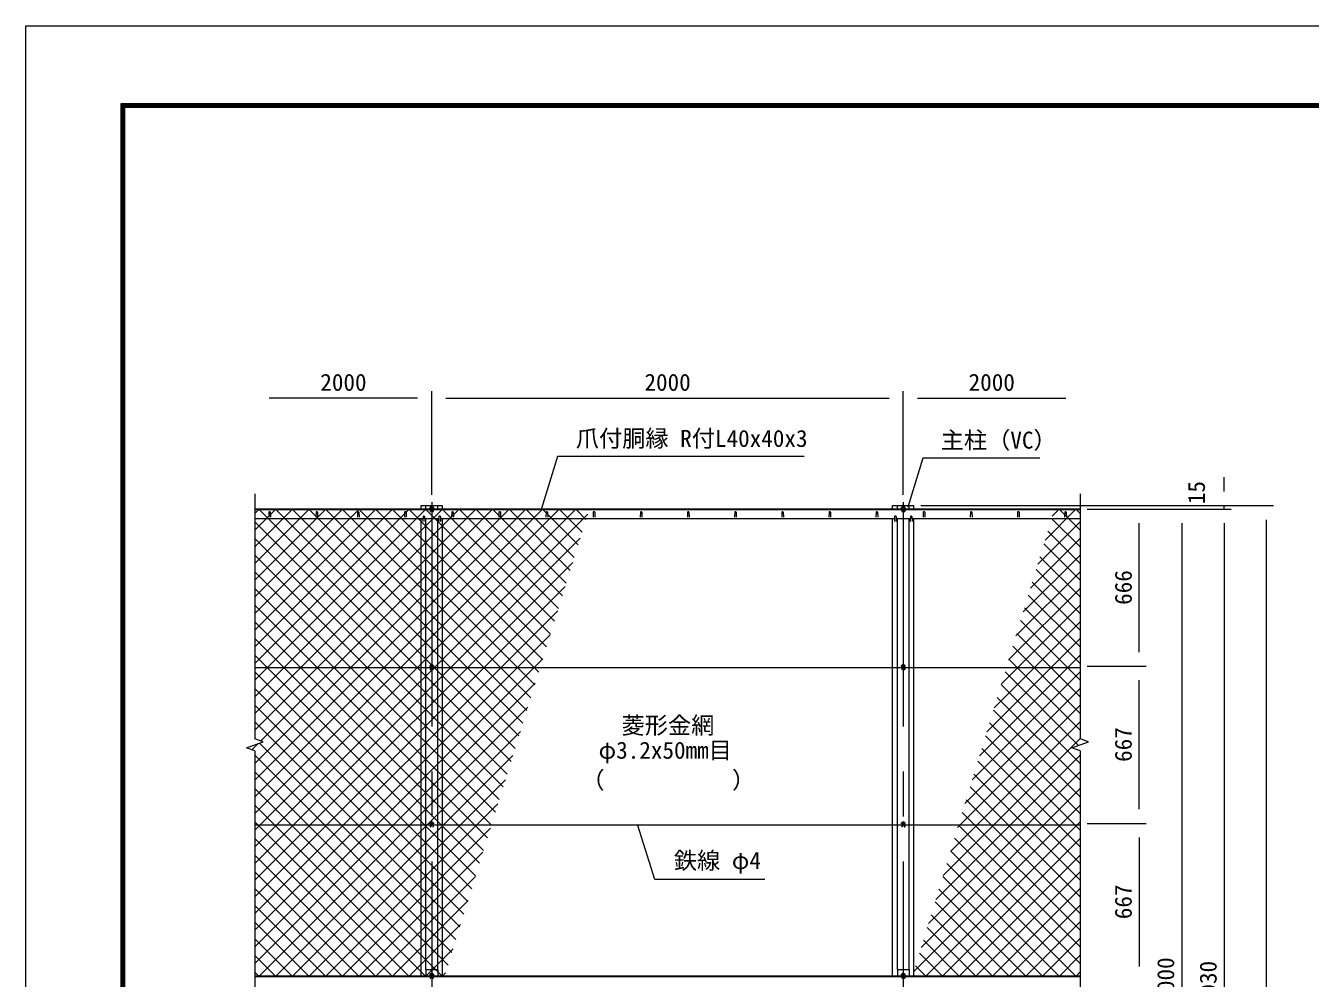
# Model space of a CAD drawing. Units: millimetres, scale not verified. Extents: x -6300 to 6300, y -4455 to 4455.
# Drawn here: x -6300 to -851, y 415 to 4455 of the extents above; entities that cross this region are included whole.
import ezdxf
from ezdxf.enums import TextEntityAlignment as Align

# ---------------------------------------------------------------- set-up
doc = ezdxf.new("R2010")
doc.units = ezdxf.units.MM
doc.header["$LTSCALE"] = 30
doc.linetypes.add('USER1', pattern=[50.8, 31.75, -6.35, 6.35, -6.35])
for name, color, linetype, lineweight in [('0-0_D-STR3', 3, 'Continuous', 13), ('0-1_D-STR1', 1, 'Continuous', 18), ('0-2_D-BMK', 2, 'USER1', 13), ('0-4_D-STR-DIM', 7, 'Continuous', 9), ('0-7_D-STR-TXT', 7, 'Continuous', 9), ('0-A_D-DCR-HCH', 7, 'Continuous', 9), ('0-B_D-TTL', 7, 'Continuous', 9)]:
    doc.layers.add(name, color=color, linetype=linetype, lineweight=lineweight)
doc.styles.add('ＭＳ ゴシック', font='')
doc.styles.get('ＭＳ ゴシック').set_extended_font_data('MS Gothic')

msp = doc.modelspace()

# ---------------------------------------------------------------- linework, layer by layer
at = {"layer": '0-0_D-STR3'}
for p, q in [((-4577.46, 2417.01), (-4583.96, 2413.25)), ((-4583.96, 2413.25), (-4583.96, 2405.75)), ((-4583.96, 2405.75), (-4577.46, 2401.99)), ((-4583.71, 2405.6), (-4583.71, 2395.5)), ((-4581.71, 2404.45), (-4581.71, 2395.5)), ((-4570.96, 2413.25), (-4577.46, 2417.01)), ((-4577.46, 2401.99), (-4570.96, 2405.75)), ((-4573.21, 2404.45), (-4573.21, 2395.5)), ((-4571.21, 2405.6), (-4571.21, 2395.5)), ((-4570.96, 2405.75), (-4570.96, 2413.25)), ((-2577.46, 2417.01), (-2583.96, 2413.25)), ((-2583.96, 2413.25), (-2583.96, 2405.75)), ((-2583.96, 2405.75), (-2577.46, 2401.99)), ((-2583.71, 2405.6), (-2583.71, 2395.5)), ((-2581.71, 2404.45), (-2581.71, 2395.5)), ((-2570.96, 2413.25), (-2577.46, 2417.01)), ((-2577.46, 2401.99), (-2570.96, 2405.75)), ((-2573.21, 2404.45), (-2573.21, 2395.5)), ((-2571.21, 2405.6), (-2571.21, 2395.5)), ((-2570.96, 2405.75), (-2570.96, 2413.25)), ((-4583.71, 2395.5), (-4581.71, 2395.5)), ((-4573.21, 2395.5), (-4571.21, 2395.5)), ((-2583.71, 2395.5), (-2581.71, 2395.5)), ((-2573.21, 2395.5), (-2571.21, 2395.5)), ((-1827.46, 1732.25), (-5327.46, 1732.25)), ((-4583.71, 1735.1), (-4583.71, 1725)), ((-4583.71, 1725), (-4581.71, 1725)), ((-4581.71, 1733.95), (-4581.71, 1725)), ((-4573.21, 1733.95), (-4573.21, 1725)), ((-4573.21, 1725), (-4571.21, 1725)), ((-4571.21, 1735.1), (-4571.21, 1725)), ((-2583.71, 1735.1), (-2583.71, 1725)), ((-2583.71, 1725), (-2581.71, 1725)), ((-2581.71, 1733.95), (-2581.71, 1725)), ((-2573.21, 1733.95), (-2573.21, 1725)), ((-2573.21, 1725), (-2571.21, 1725)), ((-2571.21, 1735.1), (-2571.21, 1725)), ((-1827.46, 1065.25), (-5327.46, 1065.25)), ((-4577.46, 1079.5), (-4583.96, 1075.75)), ((-4583.96, 1075.75), (-4583.96, 1068.25)), ((-4583.96, 1068.25), (-4577.46, 1064.49)), ((-4583.71, 1068.1), (-4583.71, 1058)), ((-4583.71, 1058), (-4581.71, 1058)), ((-4581.71, 1066.95), (-4581.71, 1058)), ((-4570.96, 1075.75), (-4577.46, 1079.5)), ((-4577.46, 1064.49), (-4570.96, 1068.25)), ((-4573.21, 1066.95), (-4573.21, 1058)), ((-4573.21, 1058), (-4571.21, 1058)), ((-4571.21, 1068.1), (-4571.21, 1058)), ((-4570.96, 1068.25), (-4570.96, 1075.75)), ((-2577.46, 1079.5), (-2583.96, 1075.75)), ((-2583.96, 1075.75), (-2583.96, 1068.25)), ((-2583.96, 1068.25), (-2577.46, 1064.49)), ((-2583.71, 1068.1), (-2583.71, 1058)), ((-2583.71, 1058), (-2581.71, 1058)), ((-2581.71, 1066.95), (-2581.71, 1058)), ((-2570.96, 1075.75), (-2577.46, 1079.5)), ((-2577.46, 1064.49), (-2570.96, 1068.25)), ((-2573.21, 1066.95), (-2573.21, 1058)), ((-2573.21, 1058), (-2571.21, 1058)), ((-2571.21, 1068.1), (-2571.21, 1058)), ((-2570.96, 1068.25), (-2570.96, 1075.75)), ((-4602.46, 453), (-4552.46, 453)), ((-4602.46, 453), (-4602.46, 425)), ((-4577.46, 437.51), (-4583.96, 433.75)), ((-4570.96, 433.75), (-4577.46, 437.51)), ((-4552.46, 453), (-4552.46, 425)), ((-2602.46, 453), (-2552.46, 453)), ((-2602.46, 453), (-2602.46, 425)), ((-2577.46, 437.51), (-2583.96, 433.75)), ((-2570.96, 433.75), (-2577.46, 437.51)), ((-2552.46, 453), (-2552.46, 425)), ((-4583.96, 433.75), (-4583.96, 426.25)), ((-4583.96, 426.25), (-4577.46, 422.49)), ((-4583.71, 426.1), (-4583.71, 416)), ((-4583.71, 416), (-4581.71, 416)), ((-4581.71, 424.95), (-4581.71, 416)), ((-4577.46, 422.49), (-4570.96, 426.25)), ((-4573.21, 424.95), (-4573.21, 416)), ((-4573.21, 416), (-4571.21, 416)), ((-4571.21, 426.1), (-4571.21, 416)), ((-4570.96, 426.25), (-4570.96, 433.75)), ((-2583.96, 433.75), (-2583.96, 426.25)), ((-2583.96, 426.25), (-2577.46, 422.49)), ((-2583.71, 426.1), (-2583.71, 416)), ((-2583.71, 416), (-2581.71, 416)), ((-2581.71, 424.95), (-2581.71, 416)), ((-2577.46, 422.49), (-2570.96, 426.25)), ((-2573.21, 424.95), (-2573.21, 416)), ((-2573.21, 416), (-2571.21, 416)), ((-2571.21, 426.1), (-2571.21, 416)), ((-2570.96, 426.25), (-2570.96, 433.75))]:
    msp.add_line(p, q, dxfattribs=at)
for points in [[(-4570.96, 1742.75), (-4577.46, 1746.51), (-4583.96, 1742.75), (-4583.96, 1735.25), (-4577.46, 1731.49), (-4570.96, 1735.25)], [(-2570.96, 1742.75), (-2577.46, 1746.51), (-2583.96, 1742.75), (-2583.96, 1735.25), (-2577.46, 1731.49), (-2570.96, 1735.25)]]:
    msp.add_lwpolyline(points, close=True, dxfattribs=at)
for centre in [(-4577.46, 2409.5), (-2577.46, 2409.5), (-4577.46, 1739), (-2577.46, 1739), (-4577.46, 1072), (-2577.46, 1072), (-4577.46, 430), (-2577.46, 430)]:
    msp.add_circle(centre, 6.25, dxfattribs=at)
at = {"layer": '0-1_D-STR1'}
for p, q in [((-4583.71, 2405), (-5327.46, 2405)), ((-4583.71, 2402), (-5327.46, 2402)), ((-4602.46, 2405), (-4602.46, 2420)), ((-4573.21, 2402), (-4581.71, 2402)), ((-2583.71, 2405), (-4571.21, 2405)), ((-2583.71, 2402), (-4571.21, 2402)), ((-4552.46, 2405), (-4552.46, 2420)), ((-4532.46, 2405), (-4532.46, 2420)), ((-2602.46, 2405), (-2602.46, 2420)), ((-2573.21, 2402), (-2581.71, 2402)), ((-1827.46, 2405), (-2571.21, 2405)), ((-1827.46, 2402), (-2571.21, 2402)), ((-2552.46, 2405), (-2552.46, 2420)), ((-2532.46, 2405), (-2532.46, 2420)), ((-5327.46, 2365), (-4614.25, 2365)), ((-5268.46, 2391.87), (-5269.21, 2370.37)), ((-5262.46, 2391.87), (-5261.71, 2370.37)), ((-5068.46, 2391.87), (-5069.21, 2370.37)), ((-5062.46, 2391.87), (-5061.71, 2370.37)), ((-4892.46, 2391.87), (-4893.21, 2370.37)), ((-4886.46, 2391.87), (-4885.71, 2370.37)), ((-4692.46, 2391.87), (-4693.21, 2370.37)), ((-4686.46, 2391.87), (-4685.71, 2370.37)), ((-4622.46, 425), (-4622.46, 2365)), ((-4613.96, 2373.38), (-4614.71, 2351.88)), ((-4607.96, 2373.38), (-4607.21, 2351.88)), ((-4607.67, 2365), (-4547.25, 2365)), ((-4607.67, 2365), (-4547.25, 2365)), ((-4602.46, 453), (-4602.46, 2365)), ((-4552.46, 453), (-4552.46, 2365)), ((-4546.96, 2373.38), (-4547.71, 2351.88)), ((-4540.96, 2373.38), (-4540.21, 2351.88)), ((-4540.67, 2365), (-2614.25, 2365)), ((-4532.46, 425), (-4532.46, 2365)), ((-4492.46, 2391.87), (-4493.21, 2370.37)), ((-4486.46, 2391.87), (-4485.71, 2370.37)), ((-4292.46, 2391.87), (-4293.21, 2370.37)), ((-4286.46, 2391.87), (-4285.71, 2370.37)), ((-4092.46, 2391.87), (-4093.21, 2370.37)), ((-4086.46, 2391.87), (-4085.71, 2370.37)), ((-3892.46, 2391.87), (-3893.21, 2370.37)), ((-3886.46, 2391.87), (-3885.71, 2370.37)), ((-3692.46, 2391.87), (-3693.21, 2370.37)), ((-3686.46, 2391.87), (-3685.71, 2370.37)), ((-3492.46, 2391.87), (-3493.21, 2370.37)), ((-3486.46, 2391.87), (-3485.71, 2370.37)), ((-3292.46, 2391.87), (-3293.21, 2370.37)), ((-3286.46, 2391.87), (-3285.71, 2370.37)), ((-3092.46, 2391.87), (-3093.21, 2370.37)), ((-3086.46, 2391.87), (-3085.71, 2370.37)), ((-2892.46, 2391.87), (-2893.21, 2370.37)), ((-2886.46, 2391.87), (-2885.71, 2370.37)), ((-2692.46, 2391.87), (-2693.21, 2370.37)), ((-2686.46, 2391.87), (-2685.71, 2370.37)), ((-2622.46, 425), (-2622.46, 2365)), ((-2613.96, 2373.38), (-2614.71, 2351.88)), ((-2607.96, 2373.38), (-2607.21, 2351.88)), ((-2607.67, 2365), (-2547.25, 2365)), ((-2602.46, 453), (-2602.46, 2365)), ((-2552.46, 453), (-2552.46, 2365)), ((-2546.96, 2373.38), (-2547.71, 2351.88)), ((-2540.96, 2373.38), (-2540.21, 2351.88)), ((-2540.67, 2365), (-1827.46, 2365)), ((-2532.46, 425), (-2532.46, 2365)), ((-2492.46, 2391.87), (-2493.21, 2370.37)), ((-2486.46, 2391.87), (-2485.71, 2370.37)), ((-2292.46, 2391.87), (-2293.21, 2370.37)), ((-2286.46, 2391.87), (-2285.71, 2370.37)), ((-2092.46, 2391.87), (-2093.21, 2370.37)), ((-2086.46, 2391.87), (-2085.71, 2370.37)), ((-1892.46, 2391.87), (-1893.21, 2370.37)), ((-1886.46, 2391.87), (-1885.71, 2370.37)), ((-4583.71, 425), (-5327.46, 425)), ((-4583.71, 422), (-5327.46, 422)), ((-4573.21, 422), (-4581.71, 422)), ((-4552.46, 425), (-4571.21, 425)), ((-4552.46, 422), (-4571.21, 422)), ((-2583.71, 425), (-4552.46, 425)), ((-2583.71, 422), (-4552.46, 422)), ((-2573.21, 422), (-2581.71, 422)), ((-1827.46, 425), (-2571.21, 425)), ((-1827.46, 422), (-2571.21, 422))]:
    msp.add_line(p, q, dxfattribs=at)
for points in [[(-4622.46, 2405), (-4622.46, 2420), (-4532.46, 2420)], [(-2622.46, 2405), (-2622.46, 2420), (-2532.46, 2420)]]:
    msp.add_lwpolyline(points, dxfattribs=at)
for centre in [(-5265.46, 2390.62), (-5065.46, 2390.62), (-4889.46, 2390.62), (-4689.46, 2390.62), (-4610.96, 2372.13), (-4543.96, 2372.13), (-4489.46, 2390.62), (-4289.46, 2390.62), (-4089.46, 2390.62), (-3889.46, 2390.62), (-3689.46, 2390.62), (-3489.46, 2390.62), (-3289.46, 2390.62), (-3089.46, 2390.62), (-2889.46, 2390.62), (-2689.46, 2390.62), (-2610.96, 2372.13), (-2543.96, 2372.13), (-2489.46, 2390.62), (-2289.46, 2390.62), (-2089.46, 2390.62), (-1889.46, 2390.62)]:
    msp.add_arc(centre, 3.25, 22.61986, 157.38014, dxfattribs=at)
at = {"layer": '0-2_D-BMK'}
for p, q in [((-4567.46, 2409.5), (-4587.46, 2409.5)), ((-4577.46, 2435), (-4577.46, -2140)), ((-2567.46, 2409.5), (-2587.46, 2409.5)), ((-2577.46, 2435), (-2577.46, -2140)), ((-4577.46, 1749), (-4577.46, 1729)), ((-2577.46, 1749), (-2577.46, 1729)), ((-4567.46, 1739), (-4587.46, 1739)), ((-2567.46, 1739), (-2587.46, 1739)), ((-4567.46, 1072), (-4587.46, 1072)), ((-2567.46, 1072), (-2587.46, 1072)), ((-4567.46, 430), (-4587.46, 430)), ((-2567.46, 430), (-2587.46, 430))]:
    msp.add_line(p, q, dxfattribs=at)
at = {"layer": '0-4_D-STR-DIM'}
for p, q in [((-4577.46, 2465), (-4577.46, 2905)), ((-4577.46, 2465), (-4577.46, 2905)), ((-2577.46, 2465), (-2577.46, 2905)), ((-2577.46, 2465), (-2577.46, 2905)), ((-4637.46, 2875), (-5267.46, 2875)), ((-4517.46, 2875), (-2637.46, 2875)), ((-2517.46, 2875), (-1887.46, 2875)), ((-1216.41, 2480), (-1216.41, 2540)), ((-5327.46, 2469.45), (-5327.46, 1431.15)), ((-1827.46, 2469.45), (-1827.46, 1431.15)), ((-2502.46, 2420), (-1186.41, 2420)), ((-2502.46, 2420), (-1006.41, 2420)), ((-1797.46, 2405), (-1546.41, 2405)), ((-1797.46, 2405), (-1366.41, 2405)), ((-1797.46, 2405), (-1186.41, 2405)), ((-1797.46, 2405), (-1186.41, 2405)), ((-1216.41, 2405), (-1216.41, 2420)), ((-1576.41, 1799), (-1576.41, 2345)), ((-1396.41, 2345), (-1396.41, -1535)), ((-1216.41, 2345), (-1216.41, -1565)), ((-1216.41, 2345), (-1216.41, 2285)), ((-1036.41, -2065), (-1036.41, 2360)), ((-1797.46, 1739), (-1546.41, 1739)), ((-1797.46, 1739), (-1546.41, 1739)), ((-1576.41, 1132), (-1576.41, 1679)), ((-5327.46, 1379.85), (-5327.46, -569.85)), ((-1827.46, 1379.85), (-1827.46, -569.85)), ((-1797.46, 1072), (-1546.41, 1072)), ((-1797.46, 1072), (-1546.41, 1072)), ((-1576.41, 1012), (-1576.41, 465))]:
    msp.add_line(p, q, dxfattribs=at)
for points in [[(-5327.46, 1379.85), (-5362.7, 1392.67), (-5292.22, 1418.32), (-5327.46, 1431.15)], [(-1827.46, 1379.85), (-1862.7, 1392.67), (-1792.22, 1418.32), (-1827.46, 1431.15)]]:
    msp.add_lwpolyline(points, dxfattribs=at)
at = {"layer": '0-7_D-STR-TXT'}
for points in [[(-2997.39, 2628.3), (-4044.2, 2628.3), (-4112.54, 2406.91)], [(-1997.78, 2620.82), (-2494.85, 2620.82), (-2557.68, 2413.37)], [(-3164.23, 834.81), (-3631.23, 834.81), (-3703.67, 1063.34)]]:
    msp.add_lwpolyline(points, dxfattribs=at)
at = {"layer": '0-A_D-DCR-HCH'}
for p, q in [((-5327.46, 2386.98), (-5312.44, 2402)), ((-5327.46, 2316.27), (-5241.73, 2402)), ((-5327.46, 2245.56), (-5171.02, 2402)), ((-5327.46, 2174.85), (-5100.31, 2402)), ((-5327.46, 2104.14), (-5029.6, 2402)), ((-5327.46, 2033.43), (-4958.89, 2402)), ((-5327.46, 1962.71), (-4888.18, 2402)), ((-5327.46, 1892), (-4817.47, 2402)), ((-5327.46, 1821.29), (-4746.76, 2402)), ((-5327.46, 1750.58), (-4676.04, 2402)), ((-5327.46, 1679.87), (-4605.33, 2402)), ((-5327.46, 1609.16), (-4534.62, 2402)), ((-5327.46, 1538.45), (-4463.91, 2402)), ((-5327.46, 1467.74), (-4393.2, 2402)), ((-5327.46, 1326.32), (-4251.78, 2402)), ((-5327.46, 1255.61), (-4181.07, 2402)), ((-5327.46, 1184.9), (-4110.36, 2402)), ((-5327.46, 1114.19), (-4039.65, 2402)), ((-5327.46, 1043.48), (-3968.94, 2402)), ((-4240.93, 1335.27), (-5307.66, 2402)), ((-5302.45, 1422.05), (-4322.49, 2402)), ((-4224.21, 1389.26), (-5236.95, 2402)), ((-4207.49, 1443.26), (-5166.24, 2402)), ((-4190.78, 1497.25), (-5095.53, 2402)), ((-4174.06, 1551.24), (-5024.82, 2402)), ((-4157.34, 1605.23), (-4954.11, 2402)), ((-4140.62, 1659.22), (-4883.4, 2402)), ((-4123.9, 1713.22), (-4812.69, 2402)), ((-4107.18, 1767.21), (-4741.97, 2402)), ((-4090.46, 1821.2), (-4671.26, 2402)), ((-4073.74, 1875.19), (-4600.55, 2402)), ((-4057.03, 1929.18), (-4529.84, 2402)), ((-4040.31, 1983.17), (-4459.13, 2402)), ((-4023.59, 2037.17), (-4388.42, 2402)), ((-4006.87, 2091.16), (-4317.71, 2402)), ((-3990.15, 2145.15), (-4247, 2402)), ((-3973.43, 2199.14), (-4176.29, 2402)), ((-3956.71, 2253.13), (-4105.58, 2402)), ((-3939.99, 2307.13), (-4034.87, 2402)), ((-3923.28, 2361.12), (-3964.16, 2402)), ((-1976.05, 2273.57), (-1847.62, 2402)), ((-1945.15, 2375.17), (-1918.33, 2402)), ((-1827.46, 2315.91), (-1913.55, 2402)), ((-1827.46, 2386.62), (-1842.84, 2402)), ((-5327.46, 972.77), (-3916.17, 2384.05)), ((-4257.65, 1281.28), (-5327.46, 2351.09)), ((-2006.94, 2171.97), (-1827.46, 2351.45)), ((-1827.46, 2245.2), (-1948.02, 2365.76)), ((-1827.46, 2174.49), (-1964.5, 2311.53)), ((-5327.46, 902.05), (-3947.89, 2281.63)), ((-4274.37, 1227.29), (-5327.46, 2280.38)), ((-2037.83, 2070.37), (-1827.46, 2280.73)), ((-1827.46, 2103.78), (-1980.99, 2257.31)), ((-4291.09, 1173.3), (-5327.46, 2209.67)), ((-2068.72, 1968.76), (-1827.46, 2210.02)), ((-1827.46, 2033.07), (-1997.48, 2203.09)), ((-5327.46, 831.34), (-3979.61, 2179.2)), ((-4307.81, 1119.3), (-5327.46, 2138.96)), ((-2099.62, 1867.16), (-1827.46, 2139.31)), ((-1827.46, 1962.36), (-2013.96, 2148.86)), ((-5327.46, 760.63), (-4011.32, 2076.77)), ((-1827.46, 1891.65), (-2030.45, 2094.64)), ((-4324.53, 1065.31), (-5327.46, 2068.25)), ((-2130.51, 1765.56), (-1827.46, 2068.6)), ((-1827.46, 1820.94), (-2046.94, 2040.41)), ((-4341.25, 1011.32), (-5327.46, 1997.54)), ((-5327.46, 689.92), (-4043.04, 1974.34)), ((-2161.4, 1663.95), (-1827.46, 1997.89)), ((-1827.46, 1750.23), (-2063.42, 1986.19)), ((-4357.96, 957.33), (-5327.46, 1926.83)), ((-2192.29, 1562.35), (-1827.46, 1927.18)), ((-1827.46, 1679.52), (-2079.91, 1931.97)), ((-5327.46, 619.21), (-4074.76, 1871.92)), ((-4374.68, 903.34), (-5327.46, 1856.12)), ((-2223.19, 1460.75), (-1827.46, 1856.47)), ((-1827.46, 1608.81), (-2096.4, 1877.74)), ((-1827.46, 1538.1), (-2112.88, 1823.52)), ((-4391.4, 849.35), (-5327.46, 1785.41)), ((-5327.46, 548.5), (-4106.48, 1769.49)), ((-2254.08, 1359.14), (-1827.46, 1785.76)), ((-1827.46, 1467.39), (-2129.37, 1769.3)), ((-4408.12, 795.35), (-5327.46, 1714.69)), ((-2284.97, 1257.54), (-1827.46, 1715.05)), ((-1833.93, 1403.14), (-2145.86, 1715.07)), ((-5327.46, 477.79), (-4138.19, 1667.06)), ((-4424.84, 741.36), (-5327.46, 1643.98)), ((-2315.86, 1155.94), (-1827.46, 1644.34)), ((-1827.46, 1325.96), (-2162.35, 1660.85)), ((-1827.46, 1255.25), (-2178.83, 1606.62)), ((-4441.56, 687.37), (-5327.46, 1573.27)), ((-5309.54, 425), (-4169.91, 1564.63)), ((-2346.76, 1054.33), (-1827.46, 1573.63)), ((-1827.46, 1184.54), (-2195.32, 1552.4)), ((-4458.28, 633.38), (-5327.46, 1502.56)), ((-2377.65, 952.73), (-1827.46, 1502.92)), ((-1827.46, 1113.83), (-2211.81, 1498.18)), ((-5326.36, 1430.75), (-5327.46, 1431.85)), ((-5238.83, 425), (-4201.63, 1462.2)), ((-2408.54, 851.13), (-1827.46, 1432.21)), ((-1827.46, 1043.12), (-2228.29, 1443.95)), ((-5356.87, 1390.55), (-5359.98, 1393.66)), ((-5340.06, 1384.43), (-5314.15, 1410.35)), ((-4475, 579.39), (-5308.14, 1412.53)), ((-1827.46, 972.41), (-2244.78, 1389.73)), ((-4491.71, 525.39), (-5327.46, 1361.14)), ((-5168.12, 425), (-4233.34, 1359.78)), ((-2439.43, 749.52), (-1827.46, 1361.5)), ((-1827.46, 901.7), (-2261.27, 1335.5)), ((-4508.43, 471.4), (-5327.46, 1290.43)), ((-5097.41, 425), (-4265.06, 1257.35)), ((-2470.33, 647.92), (-1827.46, 1290.78)), ((-1827.46, 830.99), (-2277.75, 1281.28)), ((-4532.74, 425), (-5327.46, 1219.72)), ((-2501.22, 546.32), (-1827.46, 1220.07)), ((-1827.46, 760.28), (-2294.24, 1227.06)), ((-4603.45, 425), (-5327.46, 1149.01)), ((-5026.7, 425), (-4296.78, 1154.92)), ((-2532.11, 444.71), (-1827.46, 1149.36)), ((-1827.46, 689.57), (-2310.73, 1172.83)), ((-1827.46, 618.86), (-2327.21, 1118.61)), ((-4674.16, 425), (-5327.46, 1078.3)), ((-4955.99, 425), (-4328.5, 1052.49)), ((-2481.12, 425), (-1827.46, 1078.65)), ((-1827.46, 548.15), (-2343.7, 1064.39)), ((-4744.87, 425), (-5327.46, 1007.59)), ((-2410.41, 425), (-1827.46, 1007.94)), ((-1827.46, 477.44), (-2360.19, 1010.16)), ((-4815.58, 425), (-5327.46, 936.88)), ((-4885.28, 425), (-4360.21, 950.06)), ((-1845.74, 425), (-2376.67, 955.94)), ((-2339.69, 425), (-1827.46, 937.23)), ((-1916.45, 425), (-2393.16, 901.71)), ((-4886.29, 425), (-5327.46, 866.17)), ((-4814.57, 425), (-4391.93, 847.64)), ((-1987.16, 425), (-2409.65, 847.49)), ((-2268.98, 425), (-1827.46, 866.52)), ((-4957, 425), (-5327.46, 795.46)), ((-2057.87, 425), (-2426.13, 793.27)), ((-2198.27, 425), (-1827.46, 795.81)), ((-5027.72, 425), (-5327.46, 724.75)), ((-4743.86, 425), (-4423.65, 745.21)), ((-2128.58, 425), (-2442.62, 739.04)), ((-2127.56, 425), (-1827.46, 725.1)), ((-5098.43, 425), (-5327.46, 654.03)), ((-2199.29, 425), (-2459.11, 684.82)), ((-2056.85, 425), (-1827.46, 654.39)), ((-4673.15, 425), (-4455.37, 642.78)), ((-2270, 425), (-2475.59, 630.59)), ((-5169.14, 425), (-5327.46, 583.32)), ((-2340.71, 425), (-2492.08, 576.37)), ((-1986.14, 425), (-1827.46, 583.68)), ((-5239.85, 425), (-5327.46, 512.61)), ((-4602.44, 425), (-4487.08, 540.35)), ((-2411.42, 425), (-2508.57, 522.15)), ((-1915.43, 425), (-1827.46, 512.97)), ((-5310.56, 425), (-5327.46, 441.9)), ((-4531.73, 425), (-4518.8, 437.92)), ((-2482.13, 425), (-2525.05, 467.92)), ((-1844.72, 425), (-1827.46, 442.26))]:
    msp.add_line(p, q, dxfattribs=at)
at = {"layer": '0-B_D-TTL', "color": 2, "lineweight": 18}
msp.add_lwpolyline([(-6300, 4455), (6300, 4455), (6300, -4455), (-6300, -4455)], close=True, dxfattribs=at)
at = {"layer": '0-B_D-TTL'}
for points in [[(-5895, 4125), (5895, 4125), (5895, -4125), (-5895, -4125)], [(-5891.25, 4121.25), (5891.25, 4121.25), (5891.25, -4121.25), (-5891.25, -4121.25)], [(-5887.5, 4117.5), (5887.5, 4117.5), (5887.5, -4117.5), (-5887.5, -4117.5)], [(-5883.75, 4113.75), (5883.75, 4113.75), (5883.75, -4113.75), (-5883.75, -4113.75)], [(-5880, 4110), (5880, 4110), (5880, -4110), (-5880, -4110)]]:
    msp.add_lwpolyline(points, close=True, dxfattribs=at)

# ---------------------------------------------------------------- texts
at = {"layer": '0-4_D-STR-DIM', "style": 'ＭＳ ゴシック'}
for p in [(-5050.34, 2885.12), (-3675.34, 2885.12), (-2300.34, 2885.12)]:
    msp.add_text('2000', height=72.14, dxfattribs=at).set_placement(p, align=Align.BOTTOM_LEFT)
for s, p in [('15', (-1276.23, 2425.96)), ('666', (-1586.54, 1998.91)), ('667', (-1586.54, 1332.97)), ('667', (-1586.54, 665.97)), ('4000', (-1406.54, 307.87)), ('4030', (-1226.54, 292.87))]:
    msp.add_text(s, height=72.14, rotation=90, dxfattribs=at).set_placement(p, align=Align.BOTTOM_LEFT)
at = {"layer": '0-7_D-STR-TXT', "style": 'ＭＳ ゴシック'}
for s, p in [('爪付胴縁 R付L40x40x3', (-3966.3, 2647.18)), ('主柱（VC）', (-2418.47, 2639.7)), ('菱形金網', (-3772.39, 1430.48)), ('φ3.2x50mm目', (-3869.85, 1324.82)), ('（\u3000\u3000   \u3000\u3000）', (-3942.94, 1198.12)), ('鉄線 φ4', (-3550.65, 857.11))]:
    msp.add_text(s, height=72.14, dxfattribs=at).set_placement(p, align=Align.BOTTOM_LEFT)

doc.saveas('drawing.dxf')
